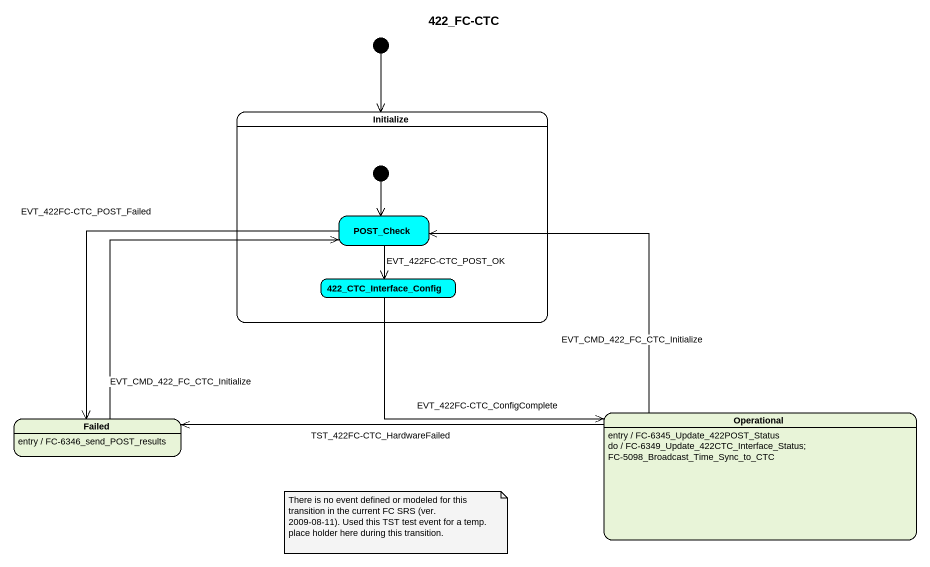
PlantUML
@startuml
title 422_FC-CTC
hide empty description
state Initialize {
  state POST_Check #00FFFF
  state "422_CTC_Interface_Config" as s422_CTC_Interface_Config #00FFFF
  [*] --> POST_Check
}
state Failed
Failed : entry / FC-6346_send_POST_results
state Operational
Operational : entry / FC-6345_Update_422POST_Status
Operational : do / FC-6349_Update_422CTC_Interface_Status; FC-5098_Broadcast_Time_Sync_to_CTC
[*] --> Initialize
POST_Check --> s422_CTC_Interface_Config : EVT_422FC-CTC_POST_OK
POST_Check --> Failed : EVT_422FC-CTC_POST_Failed
s422_CTC_Interface_Config -right-> Operational : EVT_422FC-CTC_ConfigComplete
Failed -up-> POST_Check : EVT_CMD_422_FC_CTC_Initialize
Operational -up-> POST_Check : EVT_CMD_422_FC_CTC_Initialize
Operational -left-> Failed : TST_422FC-CTC_HardwareFailed
note as N1
  There is no event defined or modeled for this transition in the current FC SRS (ver. 2009-08-11). Used this TST test event for a temp. place holder here during this transition.
end note
@enduml
